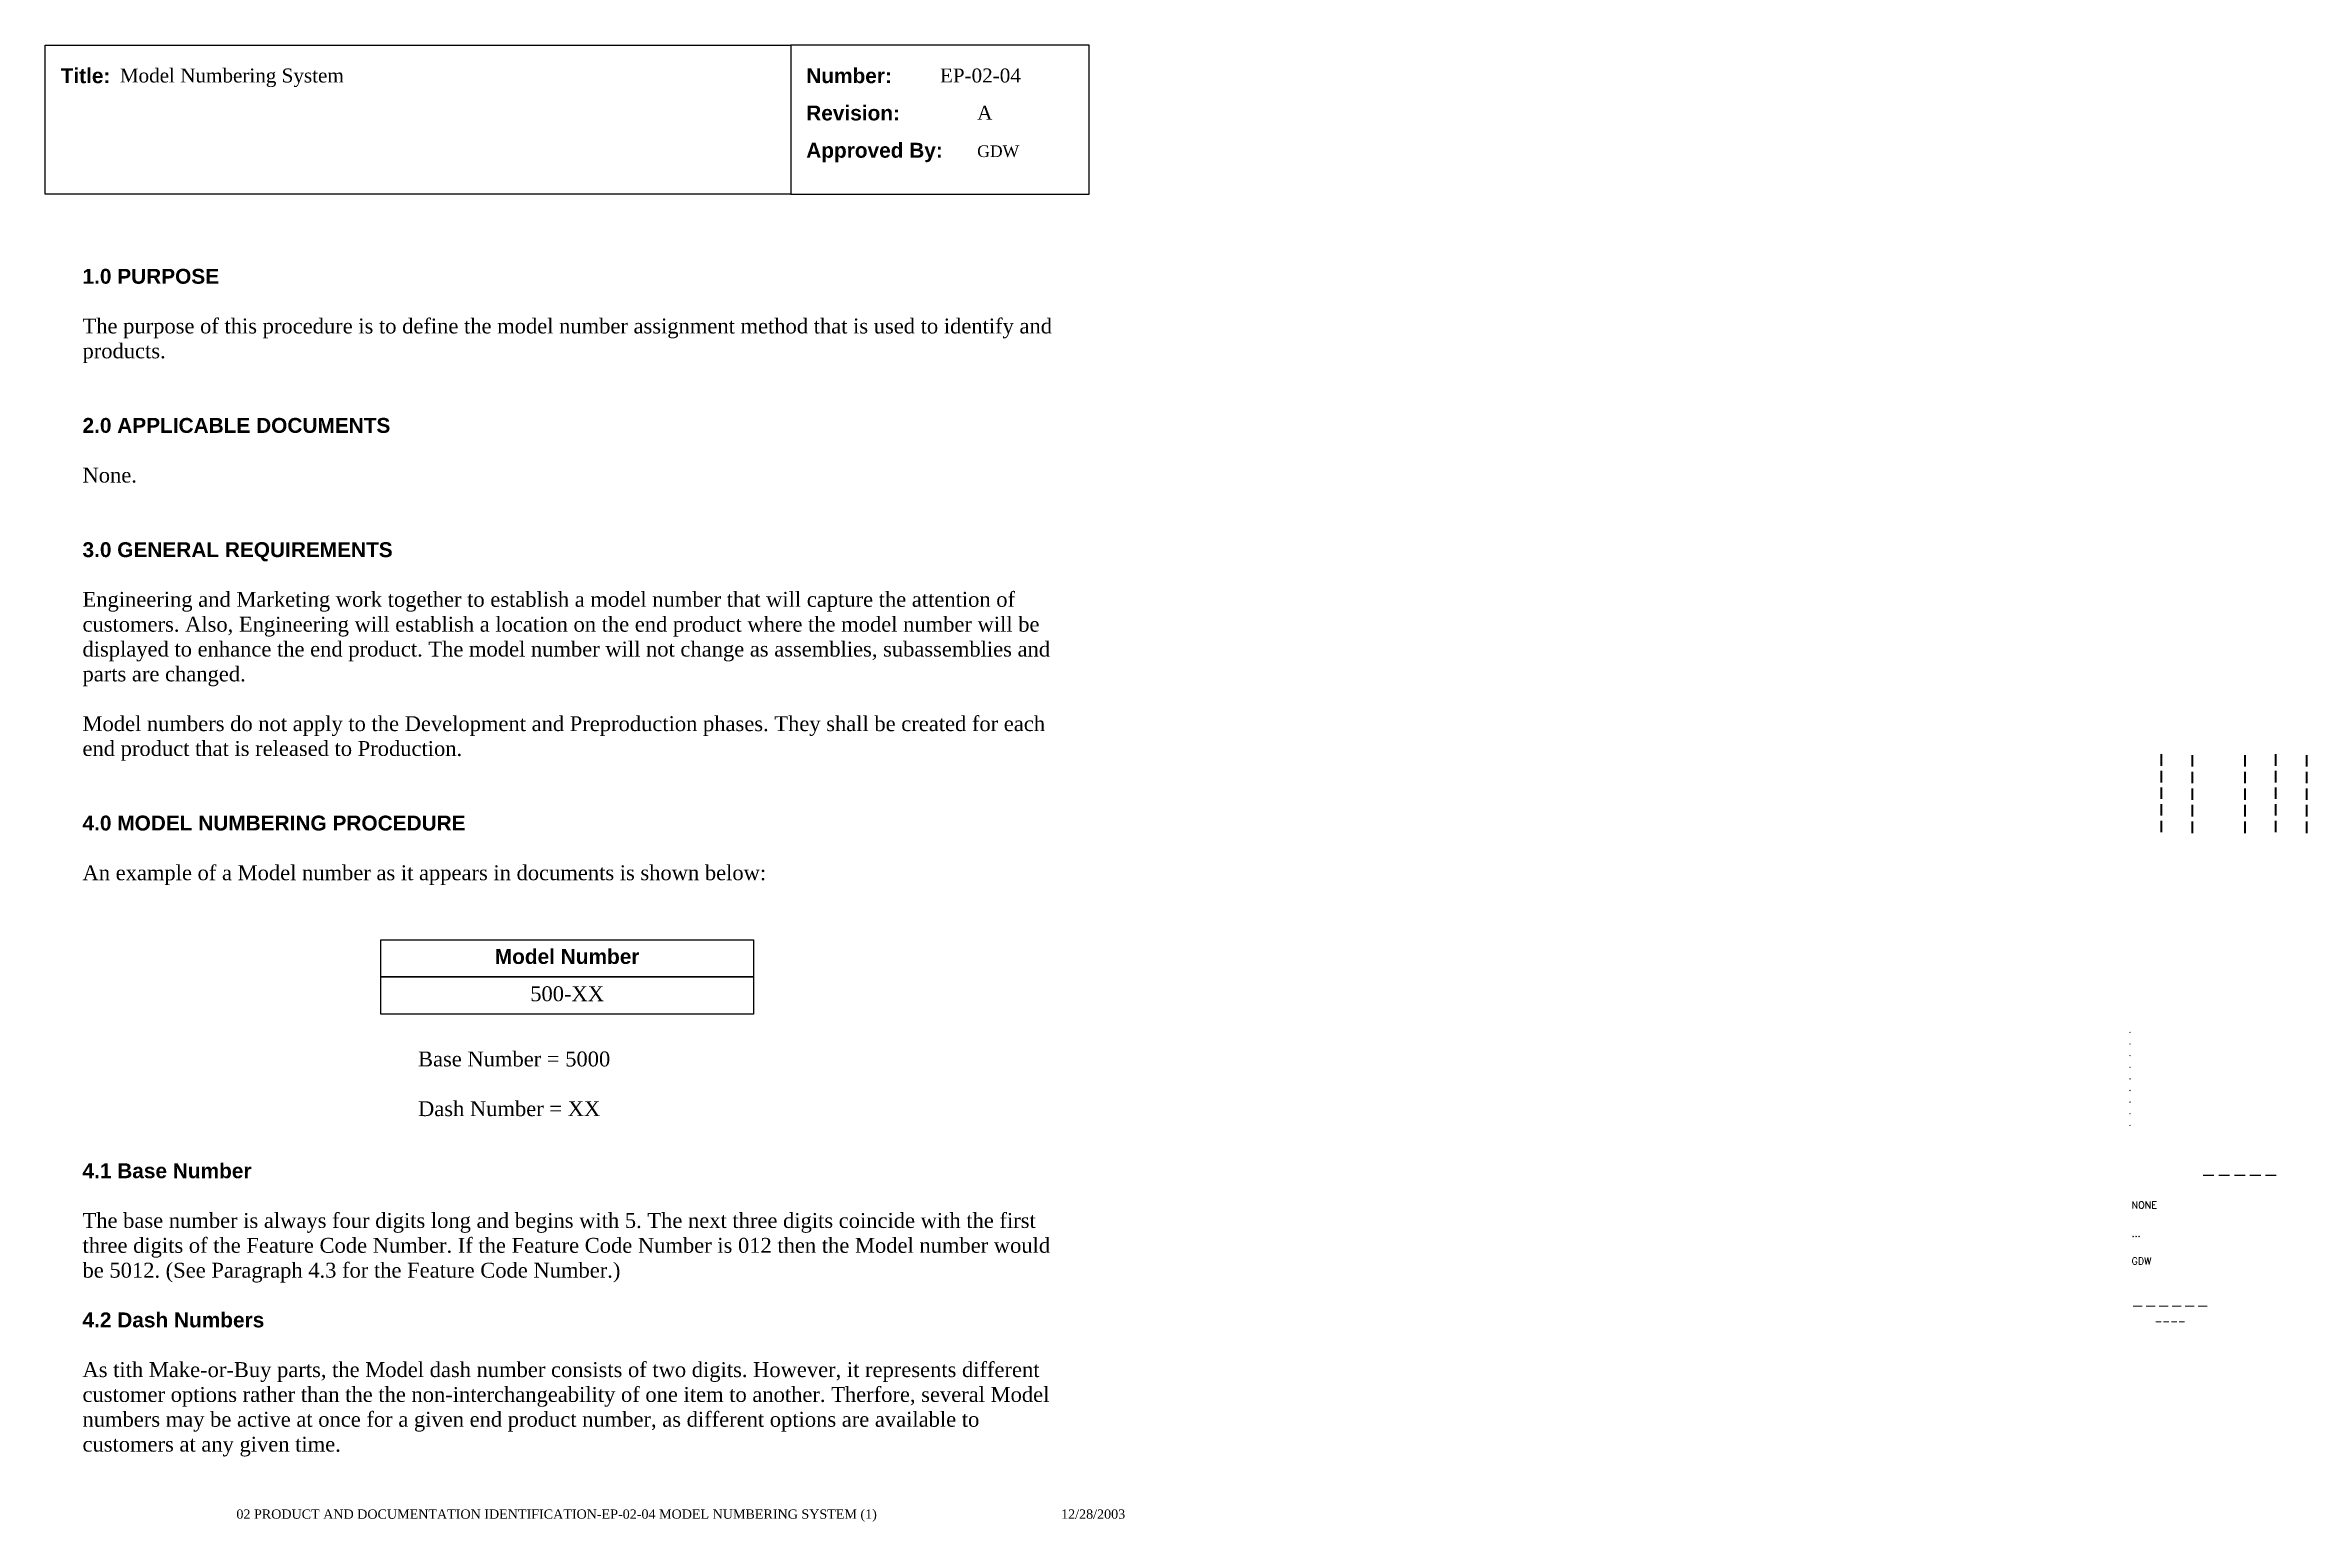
# Paper-space layout 'EP-02-04 Model Numbering System (1)' of a CAD drawing. Header units: inches. Extents: x 1 to 31.3, y 0.2 to 20.
import ezdxf
from ezdxf.enums import TextEntityAlignment as Align

# ---------------------------------------------------------------- set-up
doc = ezdxf.new("R2010")
doc.units = ezdxf.units.IN
doc.header["$MEASUREMENT"] = 0
doc.layers.add('TitleBlock_Attributes', color=40, linetype='Continuous', plot=False)
doc.layers.add('TitleBlock_Atts_Print', color=1, linetype='Continuous')
doc.styles.get("Standard").update_dxf_attribs({"font": 'simplex.shx'})
doc.styles.add('style1', font='TIMES.TTF')
doc.styles.add('styleAtt', font='TIMES.TTF')
doc.styles.add('TBBIGTEXT', font='complex.shx')

# ---------------------------------------------------------------- blocks, each defined once
blk = doc.blocks.new('Test1')
at = {"layer": 'TitleBlock_Attributes', "style": 'TBBIGTEXT', "width": 0.8}
for tag, p, height in [('SideLine1', (29.492, 9.408), 0.25), ('SideLine2', (29.906, 9.396), 0.25), ('SideLine3', (30.612, 9.396), 0.25), ('SideLine4', (31.026, 9.408), 0.25), ('SideLine5', (31.44, 9.396), 0.25), ('File-Layout', (28.803, 3.641), 0.125)]:
    blk.add_attdef(tag, p, '', height=height, rotation=90, dxfattribs=at)
at = {"layer": 'TitleBlock_Attributes'}
for tag, p, height in [('REV1', (28.947, 6.754), 0.0625), ('REV2', (28.947, 6.598), 0.0625), ('REV3', (28.947, 6.442), 0.0625), ('REV4', (28.947, 6.286), 0.0625), ('REV5', (28.947, 6.13), 0.0625), ('REV6', (28.947, 5.974), 0.0625), ('REV7', (28.947, 5.818), 0.0625), ('REV8', (28.947, 5.662), 0.0625), ('REV9', (28.947, 5.506), 0.0625), ('SCALE', (28.983, 4.394), 0.0938), ('INCHARGE', (28.983, 4.016), 0.0938), ('DRW', (28.983, 3.641), 0.0938)]:
    blk.add_attdef(tag, p, '', height=height, dxfattribs=at)
at = {"layer": 'TitleBlock_Attributes', "style": 'TBBIGTEXT'}
for tag, height, p in [('PROJNUM', 0.188, (30.434, 4.761)), ('DWG_NUM', 0.156, (31.168, 4.127)), ('CUSTOMER', 0.156, (29.501, 3.017)), ('LOCATION', 0.0938, (29.501, 2.835)), ('DESC_1', 0.188, (29.501, 2.412)), ('DESC_2', 0.188, (29.501, 2.1)), ('DESC_3', 0.188, (29.501, 1.787))]:
    blk.add_attdef(tag, text='', height=height, dxfattribs=at).set_placement(p, align=Align.CENTER)
at = {"layer": 'TitleBlock_Attributes'}
blk.add_attdef('DRW_DATE', text='', height=0.0938, dxfattribs=at).set_placement((31.149, 3.648), align=Align.CENTER)

psp = doc.layouts.new('EP-02-04 Model Numbering System (1)')

# ---------------------------------------------------------------- linework, layer by layer
for points in [[(1, 20), (11, 20), (11, 18), (1, 18)], [(11, 18), (15, 18), (15, 20), (11, 20)]]:
    psp.add_lwpolyline(points, close=True)
at = {"color": 30}
for points in [[(5.5, 8), (10.5, 8), (10.5, 7.5), (5.5, 7.5)], [(5.5, 7.5), (10.5, 7.5), (10.5, 7), (5.5, 7)]]:
    psp.add_lwpolyline(points, close=True, dxfattribs=at)

# ---------------------------------------------------------------- block references
ref = psp.add_blockref('Test1', (0, 0))
ref.add_attrib('CUSTOMER', '------', dxfattribs={"layer": 'TitleBlock_Attributes', "height": 0.1562, "style": 'TBBIGTEXT'}).set_placement((29.501, 3.017), align=Align.CENTER)
ref.add_attrib('LOCATION', '----', dxfattribs={"layer": 'TitleBlock_Attributes', "height": 0.0938, "style": 'TBBIGTEXT'}).set_placement((29.501, 2.835), align=Align.CENTER)
ref.add_attrib('DESC_1', 'Model Numbering System', (2, 19.5), dxfattribs={"layer": 'TitleBlock_Atts_Print', "height": 0.1875, "style": 'styleAtt'})
ref.add_attrib('DESC_2', 'EP-02-04', (13, 19.5), dxfattribs={"layer": 'TitleBlock_Atts_Print', "height": 0.1875, "style": 'styleAtt'})
ref.add_attrib('DESC_3', 'A', (13.5, 19), dxfattribs={"layer": 'TitleBlock_Atts_Print', "height": 0.188, "style": 'styleAtt'})
ref.add_attrib('PROJNUM', '-----', dxfattribs={"layer": 'TitleBlock_Attributes', "height": 0.1875, "style": 'TBBIGTEXT'}).set_placement((30.434, 4.761), align=Align.CENTER)
ref.add_attrib('DWG_NUM', 'GDW', (13.5, 18.5), dxfattribs={"layer": 'TitleBlock_Atts_Print', "height": 0.1562, "style": 'styleAtt'})
ref.add_attrib('DRW_DATE', '12/28/2003', dxfattribs={"layer": 'TitleBlock_Atts_Print', "height": 0.125, "style": 'styleAtt'}).set_placement((15.055, 0.232), align=Align.CENTER)
ref.add_attrib('DRW', 'GDW', (28.983, 3.641), dxfattribs={"layer": 'TitleBlock_Attributes', "height": 0.0938})
ref.add_attrib('INCHARGE', '...', (28.983, 4.016), dxfattribs={"layer": 'TitleBlock_Attributes', "height": 0.0938})
ref.add_attrib('SCALE', 'NONE', (28.983, 4.394), dxfattribs={"layer": 'TitleBlock_Attributes', "height": 0.0938})
ref.add_attrib('REV1', '.', (28.947, 6.754), dxfattribs={"layer": 'TitleBlock_Attributes', "height": 0.0625})
ref.add_attrib('REV2', '.', (28.947, 6.598), dxfattribs={"layer": 'TitleBlock_Attributes', "height": 0.0625})
ref.add_attrib('REV3', '.', (28.947, 6.442), dxfattribs={"layer": 'TitleBlock_Attributes', "height": 0.0625})
ref.add_attrib('REV4', '.', (28.947, 6.286), dxfattribs={"layer": 'TitleBlock_Attributes', "height": 0.0625})
ref.add_attrib('REV5', '.', (28.947, 6.13), dxfattribs={"layer": 'TitleBlock_Attributes', "height": 0.0625})
ref.add_attrib('REV6', '.', (28.947, 5.974), dxfattribs={"layer": 'TitleBlock_Attributes', "height": 0.0625})
ref.add_attrib('REV7', '.', (28.947, 5.818), dxfattribs={"layer": 'TitleBlock_Attributes', "height": 0.0625})
ref.add_attrib('REV8', '.', (28.947, 5.662), dxfattribs={"layer": 'TitleBlock_Attributes', "height": 0.0625})
ref.add_attrib('REV9', '.', (28.947, 5.506), dxfattribs={"layer": 'TitleBlock_Attributes', "height": 0.0625})
ref.add_attrib('SideLine1', '-----', (29.492, 9.408), dxfattribs={"layer": 'TitleBlock_Attributes', "height": 0.25, "rotation": 90, "style": 'TBBIGTEXT', "width": 0.8})
ref.add_attrib('SideLine2', '-----', (29.906, 9.396), dxfattribs={"layer": 'TitleBlock_Attributes', "height": 0.25, "rotation": 90, "style": 'TBBIGTEXT', "width": 0.8})
ref.add_attrib('SideLine3', '-----', (30.612, 9.396), dxfattribs={"layer": 'TitleBlock_Attributes', "height": 0.25, "rotation": 90, "style": 'TBBIGTEXT', "width": 0.8})
ref.add_attrib('SideLine4', '-----', (31.026, 9.408), dxfattribs={"layer": 'TitleBlock_Attributes', "height": 0.25, "rotation": 90, "style": 'TBBIGTEXT', "width": 0.8})
ref.add_attrib('SideLine5', '-----', (31.44, 9.396), dxfattribs={"layer": 'TitleBlock_Attributes', "height": 0.25, "rotation": 90, "style": 'TBBIGTEXT', "width": 0.8})
ref.add_attrib('File-Layout', '02 PRODUCT AND DOCUMENTATION IDENTIFICATION-EP-02-04 MODEL NUMBERING SYSTEM (1)', dxfattribs={"layer": 'TitleBlock_Atts_Print', "height": 0.125, "style": 'styleAtt'}).set_placement((7.859, 0.232), align=Align.CENTER)

# ---------------------------------------------------------------- texts
at = {"color": 5, "char_height": 0.2, "width": 2, "attachment_point": 1, "line_spacing_factor": 1.5, "style": 'style1'}
for s, insert in [('{\\fArial|b1|i0|c0|p34;Title:}', (1.207, 19.691)), ('{\\fArial|b1|i0|c0|p34;Number:\\PRevision:\\PApproved By:}', (11.207, 19.691))]:
    psp.add_mtext(s, dxfattribs=dict(at, insert=insert))
at = {"color": 5, "char_height": 0.2, "style": 'style1'}
for s, insert, width, attachment_point in [('{\\fArial|b1|i0|c0|p34;1.0 PURPOSE\\P\\P}The purpose of this procedure is to define the model number assignment method that is used to identify and products.\\P\\P\\P{\\fArial|b1|i0|c0|p34;2.0 APPLICABLE DOCUMENTS\\P\\P}None.\\P\\P\\P{\\fArial|b1|i0|c0|p34;3.0 GENERAL REQUIREMENTS\\P\\P}Engineering and Marketing work together to establish a model number that will capture the attention of customers. Also, Engineering will establish a location on the end product where the model number will be displayed to enhance the end product. The model number will not change as assemblies, subassemblies and parts are changed.\\P\\PModel numbers do not apply to the Development and Preproduction phases. They shall be created for each end product that is released to Production.\\P\\P\\P{\\fArial|b1|i0|c0|p34;4.0 MODEL NUMBERING PROCEDURE\\P\\P}An example of a Model number as it appears in documents is shown below:', (1.5, 17), 13, 1), ('{\\fArial|b1|i0|c0|p34;Model Number}', (8, 7.875), 4, 2), ('500-XX', (8, 7.375), 4, 2), ('Base Number = 5000\\P\\PDash Number = XX', (6, 6.5), 4, 1), ('{\\fArial|b1|i0|c0|p34;4.1 Base Number\\P\\P}The base number is always four digits long and begins with 5. The next three digits coincide with the first three digits of the Feature Code Number. If the Feature Code Number is 012 then the Model number would be 5012. (See Paragraph 4.3 for the Feature Code Number.)\\P\\P{\\fArial|b1|i0|c0|p34;4.2 Dash Numbers\\P\\P}As tith Make-or-Buy parts, the Model dash number consists of two digits. However, it represents different customer options rather than the the non-interchangeability of one item to another. Therfore, several Model numbers may be active at once for a given end product number, as different options are available to customers at any given time.', (1.5, 5), 13, 1)]:
    psp.add_mtext(s, dxfattribs=dict(at, insert=insert, width=width, attachment_point=attachment_point))

doc.saveas('drawing.dxf')
